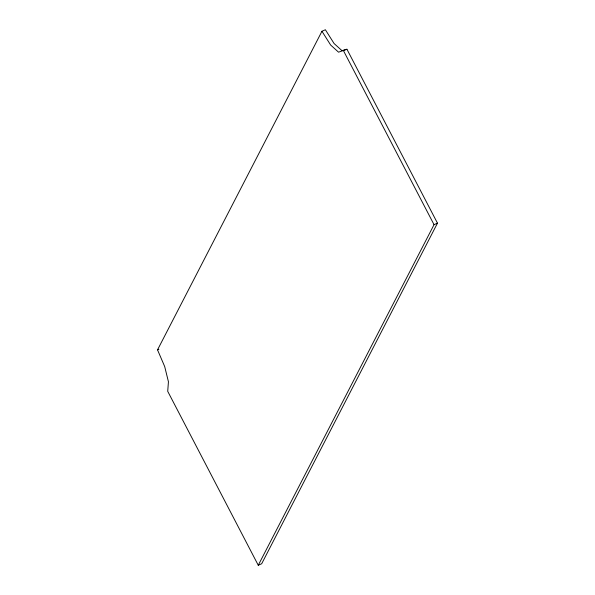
<?xml version="1.0" encoding="UTF-8"?>
<svg xmlns="http://www.w3.org/2000/svg" width="595" height="595" viewBox="0 0 595 595"><rect width="100%" height="100%" fill="white"/><g stroke="black" fill="none" stroke-linecap="round" stroke-linejoin="round"><path stroke-width="0.89" d="M157.526 349.853L321.954 31.267L325.383 29.75L334.085 43.524L341.969 50.657L346.937 49.244L437.474 223.155L261.688 563.733L258.26 565.25L167.723 391.332L168.43 381.752L164.696 366.572L157.526 349.853L158.895 349.243M258.26 565.25L434.045 224.672L437.474 223.155M321.954 31.267L330.656 45.042L338.54 52.174L346.937 49.244M343.508 50.761L434.045 224.672"/></g></svg>
